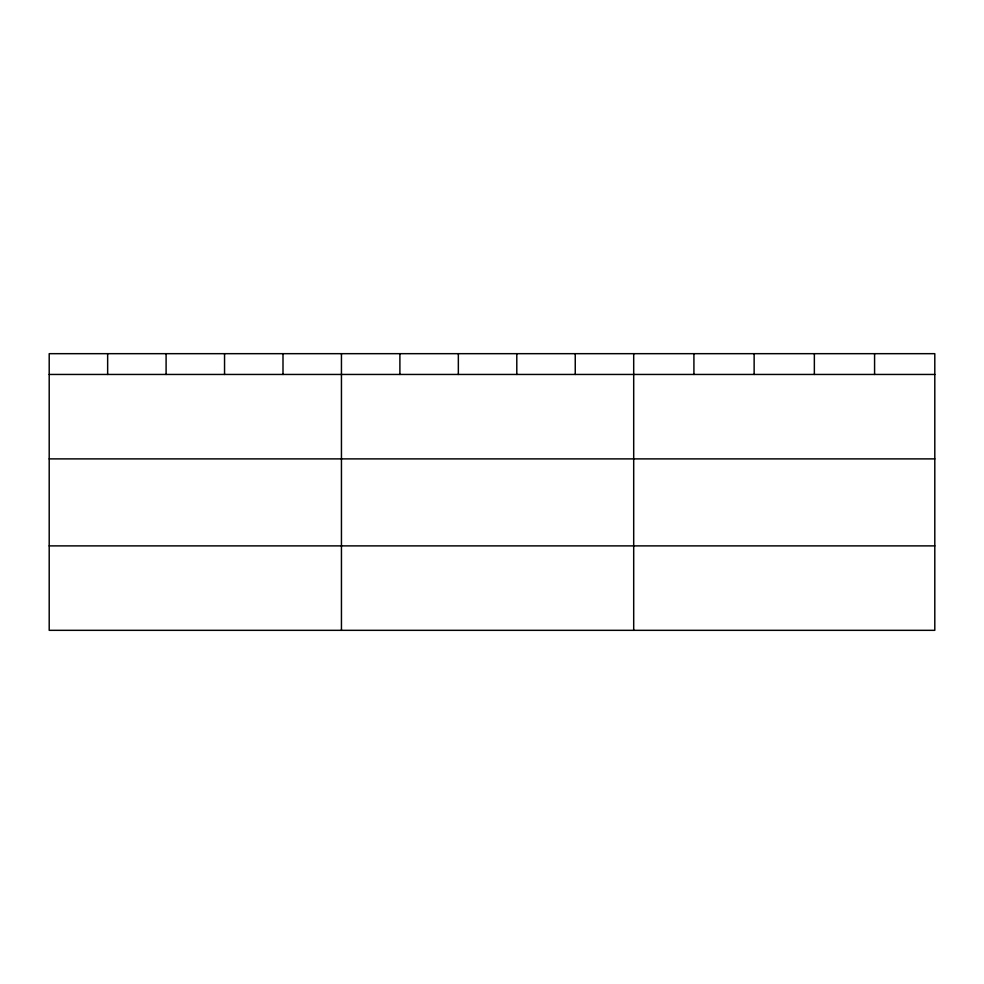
<?xml version="1.0" encoding="UTF-8"?>
<svg xmlns="http://www.w3.org/2000/svg" width="984" height="984" viewBox="0 0 984 984"><rect width="100%" height="100%" fill="white"/><g stroke="black" fill="none" stroke-linecap="round" stroke-linejoin="round"><path stroke-width="1.48" d="M934.8 374.449L934.8 630.326L49.2 630.326L49.2 353.674L934.8 353.674L934.8 374.449L49.2 374.449M49.2 458.888L934.8 458.888M49.2 545.886L934.8 545.886M874.579 353.674L874.579 374.449M814.358 353.674L814.358 374.449M754.138 353.674L754.138 374.449M693.917 353.674L693.917 374.449M633.696 353.674L633.696 630.326M575.246 353.674L575.246 374.449M516.797 353.674L516.797 374.449M458.347 353.674L458.347 374.449M399.898 353.674L399.898 374.449M341.448 353.674L341.448 630.326M282.998 353.674L282.998 374.449M224.549 353.674L224.549 374.449M166.099 353.674L166.099 374.449M107.65 353.674L107.65 374.449"/></g></svg>
